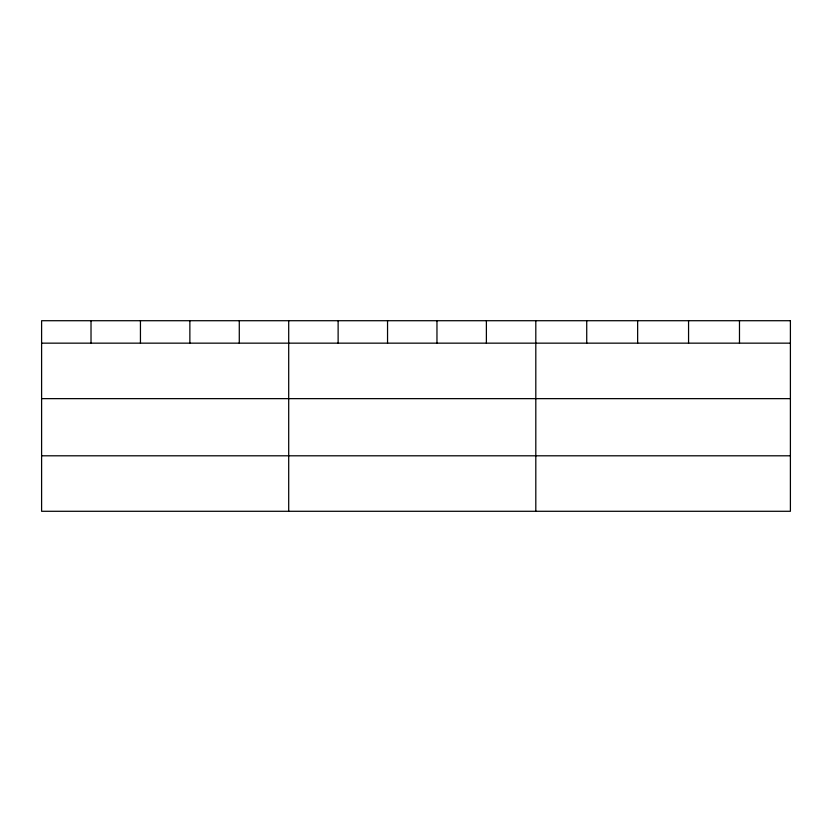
<?xml version="1.0" encoding="UTF-8"?>
<svg xmlns="http://www.w3.org/2000/svg" width="832" height="832" viewBox="0 0 832 832"><rect width="100%" height="100%" fill="white"/><g stroke="black" fill="none" stroke-linecap="round" stroke-linejoin="round"><path stroke-width="1.25" d="M41.6 343.158L790.4 343.158M41.6 398.642L790.4 398.642M41.6 455.801L790.4 455.801M739.482 320.715L739.482 343.158M688.563 320.715L688.563 343.158M637.645 320.715L637.645 343.158M586.726 320.715L586.726 343.158M535.808 320.715L535.808 511.285M486.387 320.715L486.387 343.158M436.966 320.715L436.966 343.158M387.546 320.715L387.546 343.158M338.125 320.715L338.125 343.158M288.704 320.715L288.704 511.285M239.283 320.715L239.283 343.158M189.862 320.715L189.862 343.158M140.442 320.715L140.442 343.158M91.021 320.715L91.021 343.158M790.4 320.715L41.6 320.715L41.6 511.285L790.4 511.285L790.4 320.715"/></g></svg>
